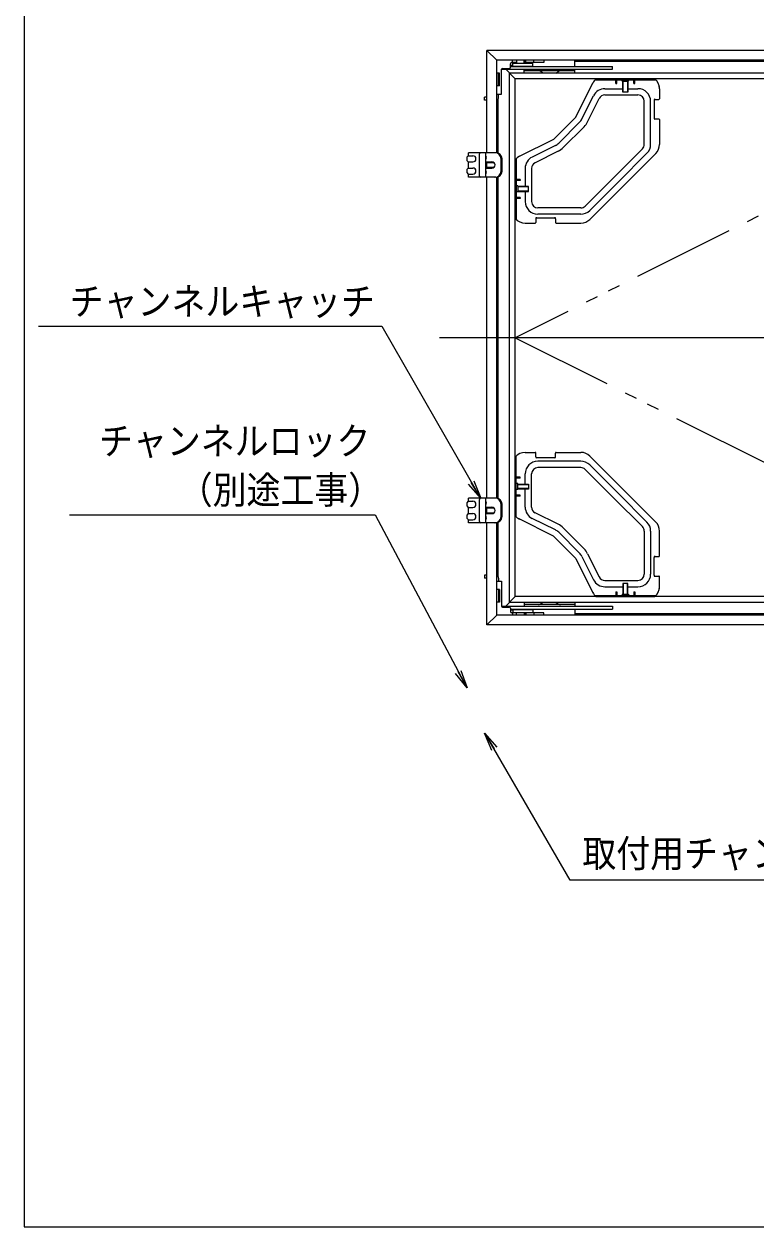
# Model space of a CAD drawing. Units: millimetres, scale not verified. Extents: x -601 to 613, y -416 to 416.
# Drawn here: x -601 to -422.3, y -415.4 to -121.9 of the extents above; entities that cross this region are included whole.
import ezdxf
from ezdxf.enums import TextEntityAlignment as Align

# ---------------------------------------------------------------- set-up
doc = ezdxf.new("R2010")
doc.units = ezdxf.units.MM
doc.header["$LTSCALE"] = 5
doc.linetypes.add('DOUBLE_CHAIN1', pattern=[8.8, 5, -1, 0.6, -0.6, 0.6, -1])
for name, color, linetype, lineweight in [('0-0_zumenwaku', 6, 'Continuous', 9), ('0-2_center', 5, 'Continuous', 9), ('0-5_天井材受', 3, 'Continuous', 9), ('0-6_外枠', 7, 'Continuous', 9), ('0-7_内枠', 6, 'Continuous', 9), ('0-8_0', 7, 'Continuous', 9), ('0-9_SUNPO', 4, 'Continuous', 9), ('0-B_軸ｶﾞｲﾄﾞ', 2, 'Continuous', 9), ('0-E_SCREW', 2, 'Continuous', 9), ('0-F_ﾌﾞﾗｹｯﾄ1', 3, 'Continuous', 9), ('1-2_操作軸', 2, 'Continuous', 9), ('1-8_sunpou', 1, 'Continuous', 9), ('1-B_ﾘﾝｸ1', 2, 'Continuous', 9), ('1-C_ﾘﾝｸ2', 2, 'Continuous', 9), ('1-D_ﾌﾞﾗｹｯﾄ2', 3, 'Continuous', 9)]:
    doc.layers.add(name, color=color, linetype=linetype, lineweight=lineweight)
doc.styles.add('ＭＳ ゴシック', font='')
doc.styles.get('ＭＳ ゴシック').set_extended_font_data('MS Gothic')

# ---------------------------------------------------------------- blocks, each defined once
blk = doc.blocks.new('_OPEN')
at = {"layer": '0-8_0'}
blk.add_line((0, 0), (-5, 0), dxfattribs=at)
blk.add_lwpolyline([(-5, 0.833), (0, 0), (-5, -0.833)], dxfattribs=at)

msp = doc.modelspace()

# ---------------------------------------------------------------- linework, layer by layer
at = {"layer": '0-0_zumenwaku'}
msp.add_lwpolyline([(-601.039, -415.432), (598.961, -415.432), (598.961, 415.568), (-601.039, 415.568)], close=True, dxfattribs=at)
at = {"layer": '0-2_center'}
msp.add_line((-336.147, -198.408), (-499.584, -198.408), dxfattribs=at)
at = {"layer": '0-5_天井材受'}
for p, q in [((-466.27, -144.543), (-462.106, -136.172)), ((-461.584, -135.462), (-456.504, -135.462)), ((-461.311, -135.214), (-447.004, -135.214)), ((-459.19, -137.624), (-454.805, -137.624)), ((-456.504, -136.388), (-456.504, -135.462)), ((-456.504, -136.388), (-456.257, -136.388)), ((-456.257, -135.214), (-452.118, -135.214)), ((-456.257, -135.462), (-452.118, -135.462)), ((-456.257, -136.388), (-456.257, -135.462)), ((-454.929, -135.832), (-454.929, -135.462)), ((-454.929, -135.832), (-453.446, -135.832)), ((-453.57, -137.624), (-451.099, -137.624)), ((-453.446, -135.832), (-453.446, -135.462)), ((-452.118, -136.388), (-452.118, -135.462)), ((-452.118, -136.388), (-451.871, -136.388)), ((-445.848, -137.624), (-445.848, -140.095)), ((-464.775, -145.005), (-461.955, -139.337)), ((-463.392, -145.693), (-460.573, -140.024)), ((-459.19, -139.168), (-451.099, -139.168)), ((-449.555, -151.212), (-449.555, -140.712)), ((-448.01, -151.212), (-448.01, -140.712)), ((-447.115, -140.467), (-447.115, -144.787)), ((-446.896, -140.249), (-446.003, -140.249)), ((-466.27, -144.543), (-471.73, -150.003)), ((-465.356, -145.813), (-470.46, -150.917)), ((-446.896, -145.005), (-446.003, -145.005)), ((-445.848, -145.16), (-445.848, -151.234)), ((-464.264, -146.905), (-469.368, -152.009)), ((-471.73, -150.003), (-480.101, -154.167)), ((-471.268, -151.498), (-476.936, -154.318)), ((-456.988, -159.285), (-450.007, -152.304)), ((-481.059, -154.962), (-481.059, -169.269)), ((-480.812, -154.689), (-480.812, -159.769)), ((-470.58, -152.881), (-476.249, -155.701)), ((-455.896, -160.377), (-448.915, -153.396)), ((-454.804, -161.469), (-446.753, -153.418)), ((-478.649, -157.083), (-478.649, -161.468)), ((-477.105, -157.083), (-477.105, -165.174)), ((-481.059, -160.016), (-481.059, -164.155)), ((-479.885, -159.769), (-480.812, -159.769)), ((-479.885, -160.016), (-480.812, -160.016)), ((-480.812, -160.016), (-480.812, -164.155)), ((-480.441, -161.344), (-480.812, -161.344)), ((-480.441, -161.344), (-480.441, -162.827)), ((-479.885, -159.769), (-479.885, -160.016)), ((-456.988, -159.285), (-463.969, -166.266)), ((-455.896, -160.377), (-462.877, -167.358)), ((-480.441, -162.827), (-480.812, -162.827)), ((-479.885, -164.155), (-480.812, -164.155)), ((-479.885, -164.402), (-480.812, -164.402)), ((-480.812, -164.402), (-480.812, -169.542)), ((-479.885, -164.155), (-479.885, -164.402)), ((-478.649, -162.703), (-478.649, -165.174)), ((-454.804, -161.469), (-462.855, -169.52)), ((-465.061, -166.718), (-475.561, -166.718)), ((-476.024, -169.377), (-476.024, -170.27)), ((-475.806, -169.158), (-471.486, -169.158)), ((-465.061, -168.263), (-475.561, -168.263)), ((-471.268, -169.377), (-471.268, -170.27)), ((-478.649, -170.425), (-476.179, -170.425)), ((-471.113, -170.425), (-465.039, -170.425)), ((-481.059, -241.853), (-481.059, -227.546)), ((-480.812, -232.413), (-480.812, -227.273)), ((-478.649, -226.39), (-476.179, -226.39)), ((-476.024, -227.438), (-476.024, -226.545)), ((-475.806, -227.657), (-471.486, -227.657)), ((-465.061, -228.552), (-475.561, -228.552)), ((-471.268, -227.438), (-471.268, -226.545)), ((-471.113, -226.39), (-465.039, -226.39)), ((-454.804, -235.346), (-462.855, -227.295)), ((-478.649, -234.112), (-478.649, -231.641)), ((-477.105, -239.732), (-477.105, -231.641)), ((-465.061, -230.097), (-475.561, -230.097)), ((-456.988, -237.53), (-463.969, -230.549)), ((-455.896, -236.438), (-462.877, -229.457)), ((-481.059, -236.799), (-481.059, -232.66)), ((-479.885, -232.413), (-480.812, -232.413)), ((-479.885, -232.66), (-480.812, -232.66)), ((-480.812, -236.799), (-480.812, -232.66)), ((-480.441, -233.988), (-480.812, -233.988)), ((-480.441, -235.471), (-480.441, -233.988)), ((-479.885, -232.66), (-479.885, -232.413)), ((-480.441, -235.471), (-480.812, -235.471)), ((-479.885, -236.799), (-480.812, -236.799)), ((-479.885, -237.046), (-480.812, -237.046)), ((-480.812, -242.126), (-480.812, -237.046)), ((-479.885, -237.046), (-479.885, -236.799)), ((-478.649, -239.732), (-478.649, -235.347)), ((-456.988, -237.53), (-450.007, -244.511)), ((-455.896, -236.438), (-448.915, -243.419)), ((-454.804, -235.346), (-446.753, -243.397)), ((-471.73, -246.812), (-480.101, -242.648)), ((-471.268, -245.317), (-476.936, -242.497)), ((-470.58, -243.934), (-476.249, -241.115)), ((-465.356, -251.002), (-470.46, -245.898)), ((-464.264, -249.91), (-469.368, -244.806)), ((-449.555, -245.603), (-449.555, -256.103)), ((-448.01, -245.603), (-448.01, -256.103)), ((-445.848, -251.655), (-445.848, -245.581)), ((-466.27, -252.272), (-471.73, -246.812)), ((-466.27, -252.272), (-462.106, -260.643)), ((-464.775, -251.81), (-461.955, -257.478)), ((-463.392, -251.122), (-460.573, -256.791)), ((-447.115, -256.348), (-447.115, -252.028)), ((-446.896, -251.81), (-446.003, -251.81)), ((-459.19, -257.647), (-451.099, -257.647)), ((-446.896, -256.566), (-446.003, -256.566)), ((-445.848, -259.191), (-445.848, -256.721)), ((-459.19, -259.191), (-454.805, -259.191)), ((-456.504, -260.427), (-456.504, -261.354)), ((-456.504, -260.427), (-456.257, -260.427)), ((-456.257, -260.427), (-456.257, -261.354)), ((-454.929, -260.983), (-453.446, -260.983)), ((-454.929, -260.983), (-454.929, -261.354)), ((-453.57, -259.191), (-451.099, -259.191)), ((-453.446, -260.983), (-453.446, -261.354)), ((-452.118, -260.427), (-451.871, -260.427)), ((-452.118, -260.427), (-452.118, -261.354)), ((-461.584, -261.354), (-456.504, -261.354)), ((-461.311, -261.601), (-447.004, -261.601)), ((-456.257, -261.354), (-452.118, -261.354)), ((-456.257, -261.601), (-452.118, -261.601))]:
    msp.add_line(p, q, dxfattribs=at)
for points in [[(-451.871, -136.388), (-451.871, -135.462), (-446.731, -135.462)], [(-451.871, -260.427), (-451.871, -261.354), (-446.731, -261.354)]]:
    msp.add_lwpolyline(points, dxfattribs=at)
for centre, radius, start, end in [((-459.378, -137.624), 3.089, 128.73942, 153.55194), ((-459.19, -140.712), 3.089, 90, 153.55194), ((-456.257, -135.462), 0.247, 90, 180), ((-452.118, -135.462), 0.247, 360, 90), ((-451.099, -140.712), 3.089, 0, 90), ((-448.937, -137.624), 3.089, 360, 51.26058), ((-448.937, -137.624), 3.089, 360, 28.0343), ((-459.19, -140.712), 1.544, 90, 153.55194), ((-451.099, -140.712), 1.544, 0, 90), ((-447.006, -140.358), 0.154, 45, 225), ((-446.003, -140.095), 0.154, 270, 360), ((-467.54, -143.629), 3.089, 315, 333.55194), ((-467.54, -143.629), 4.633, 315, 333.55194), ((-447.006, -144.896), 0.154, 135, 315), ((-446.003, -145.16), 0.154, 360, 90), ((-472.644, -148.733), 3.089, 296.44806, 315), ((-472.644, -148.733), 4.633, 296.44806, 315), ((-451.099, -151.212), 1.544, 315, 0), ((-451.099, -151.212), 3.089, 315, 0), ((-448.937, -151.234), 3.089, 315, 360), ((-478.649, -156.895), 3.089, 116.44806, 141.26058), ((-475.561, -157.083), 3.089, 116.44806, 180), ((-475.561, -157.083), 1.544, 116.44806, 180), ((-480.812, -160.016), 0.247, 90, 180), ((-480.812, -164.155), 0.247, 180, 270), ((-475.561, -165.174), 3.089, 180, 270), ((-475.561, -165.174), 1.544, 180, 270), ((-465.061, -165.174), 1.544, 270, 315), ((-478.649, -167.336), 3.089, 218.73942, 270), ((-476.179, -170.27), 0.154, 270, 0), ((-475.915, -169.268), 0.154, 45, 225), ((-471.377, -169.268), 0.154, 315, 135), ((-471.113, -170.27), 0.154, 180, 270), ((-465.061, -165.174), 3.089, 270, 315), ((-465.039, -167.336), 3.089, 270, 315), ((-478.649, -229.479), 3.089, 90, 141.26058), ((-475.561, -231.641), 3.089, 90, 180), ((-476.179, -226.545), 0.154, 0, 90), ((-475.915, -227.548), 0.154, 135, 315), ((-471.377, -227.548), 0.154, 225, 45), ((-471.113, -226.545), 0.154, 90, 180), ((-465.061, -231.641), 3.089, 45, 90), ((-465.039, -229.479), 3.089, 45, 90), ((-475.561, -231.641), 1.544, 90, 180), ((-465.061, -231.641), 1.544, 45, 90), ((-480.812, -232.66), 0.247, 90, 180), ((-480.812, -236.799), 0.247, 180, 270), ((-475.561, -239.732), 3.089, 180, 243.55194), ((-475.561, -239.732), 1.544, 180, 243.55194), ((-478.649, -239.92), 3.089, 218.73942, 243.55194), ((-451.099, -245.603), 3.089, 0, 45), ((-448.937, -245.581), 3.089, 0, 45), ((-472.644, -248.082), 3.089, 45, 63.55194), ((-472.644, -248.082), 4.633, 45, 63.55194), ((-451.099, -245.603), 1.544, 0, 45), ((-467.54, -253.186), 3.089, 26.44806, 45), ((-467.54, -253.186), 4.633, 26.44806, 45), ((-447.006, -251.919), 0.154, 45, 225), ((-446.003, -251.655), 0.154, 270, 0), ((-459.19, -256.103), 3.089, 206.44806, 270), ((-459.19, -256.103), 1.544, 206.44806, 270), ((-451.099, -256.103), 1.544, 270, 0), ((-451.099, -256.103), 3.089, 270, 0), ((-447.006, -256.457), 0.154, 135, 315), ((-446.003, -256.721), 0.154, 0, 90), ((-459.378, -259.191), 3.089, 206.44806, 231.26058), ((-448.937, -259.191), 3.089, 308.73942, 0), ((-448.937, -259.191), 3.089, 331.9657, 0), ((-456.257, -261.354), 0.247, 180, 270), ((-452.118, -261.354), 0.247, 270, 0)]:
    msp.add_arc(centre, radius, start, end, dxfattribs=at)
at = {"layer": '0-6_外枠', "color": 2}
for p, q in [((-347.754, -128.296), (-487.977, -128.296)), ((-485.599, -130.674), (-487.977, -128.296)), ((-487.977, -153.248), (-487.977, -128.296)), ((-350.132, -130.674), (-485.599, -130.674)), ((-485.599, -153.262), (-485.599, -130.674)), ((-487.977, -237.567), (-487.977, -159.248)), ((-485.599, -237.581), (-485.599, -159.234)), ((-487.977, -268.519), (-487.977, -243.567)), ((-485.599, -266.141), (-485.599, -243.553)), ((-485.599, -266.141), (-487.977, -268.519)), ((-350.132, -266.141), (-485.599, -266.141)), ((-347.754, -268.519), (-487.977, -268.519))]:
    msp.add_line(p, q, dxfattribs=at)
at = {"layer": '0-7_内枠', "color": 2}
for p, q in [((-372.106, -131.014), (-466.542, -131.014)), ((-481.059, -135.214), (-483.375, -132.898)), ((-369.899, -133.825), (-482.448, -133.825)), ((-482.448, -262.99), (-482.448, -133.825)), ((-369.899, -135.214), (-481.059, -135.214)), ((-481.059, -261.601), (-481.059, -135.214)), ((-485.259, -153.351), (-485.259, -140.075)), ((-485.259, -237.67), (-485.259, -159.145)), ((-485.259, -256.74), (-485.259, -243.464)), ((-481.059, -261.601), (-483.375, -263.917)), ((-369.899, -262.99), (-482.448, -262.99)), ((-369.899, -261.601), (-481.059, -261.601)), ((-372.106, -265.801), (-466.542, -265.801))]:
    msp.add_line(p, q, dxfattribs=at)
at = {"layer": '0-7_内枠'}
for p, q in [((-488.277, -155.468), (-486.783, -155.468)), ((-488.277, -157.028), (-486.783, -157.028)), ((-488.277, -239.787), (-486.783, -239.787)), ((-488.277, -241.347), (-486.783, -241.347))]:
    msp.add_line(p, q, dxfattribs=at)
for centre in [(-486.783, -156.248), (-486.783, -240.567)]:
    msp.add_arc(centre, 0.78, 270, 90, dxfattribs=at)
at = {"layer": '0-8_0'}
for p, q in [((-478.466, -131.107), (-478.466, -130.674)), ((-476.541, -131.076), (-476.541, -130.674)), ((-492.777, -155.198), (-492.777, -154.298)), ((-489.477, -153.248), (-492.477, -153.248)), ((-492.477, -153.998), (-492.477, -153.248)), ((-492.477, -153.998), (-491.427, -153.998)), ((-492.477, -155.498), (-491.427, -155.498)), ((-492.477, -156.998), (-492.477, -155.498)), ((-492.777, -158.198), (-492.777, -157.298)), ((-492.477, -156.998), (-491.427, -156.998)), ((-492.477, -159.248), (-492.477, -158.498)), ((-492.477, -158.498), (-491.427, -158.498)), ((-489.477, -159.248), (-492.477, -159.248)), ((-489.477, -237.567), (-492.477, -237.567)), ((-492.477, -238.317), (-492.477, -237.567)), ((-492.777, -239.517), (-492.777, -238.617)), ((-492.477, -238.317), (-491.427, -238.317)), ((-492.477, -239.817), (-491.427, -239.817)), ((-492.477, -241.317), (-492.477, -239.817)), ((-492.777, -242.517), (-492.777, -241.617)), ((-492.477, -241.317), (-491.427, -241.317)), ((-492.477, -243.567), (-492.477, -242.817)), ((-492.477, -242.817), (-491.427, -242.817)), ((-489.477, -243.567), (-492.477, -243.567)), ((-478.466, -265.708), (-478.466, -266.141)), ((-476.541, -265.739), (-476.541, -266.141))]:
    msp.add_line(p, q, dxfattribs=at)
at = {"layer": '0-8_0', "color": 5, "linetype": 'DOUBLE_CHAIN1'}
for p, q in [((-389.54, -152.648), (-481.059, -198.408)), ((-481.059, -198.408), (-389.54, -244.167))]:
    msp.add_line(p, q, dxfattribs=at)
at = {"layer": '0-8_0'}
for centre, radius, start, end in [((-492.477, -154.298), 0.3, 90, 180), ((-492.477, -155.198), 0.3, 180, 270), ((-491.427, -154.748), 0.75, 270, 90), ((-492.477, -157.298), 0.3, 90, 180), ((-492.477, -158.198), 0.3, 180, 270), ((-491.427, -157.748), 0.75, 270, 90), ((-492.477, -238.617), 0.3, 90, 180), ((-492.477, -239.517), 0.3, 180, 270), ((-491.427, -239.067), 0.75, 270, 90), ((-492.477, -241.617), 0.3, 90, 180), ((-492.477, -242.517), 0.3, 180, 270), ((-491.427, -242.067), 0.75, 270, 90)]:
    msp.add_arc(centre, radius, start, end, dxfattribs=at)
at = {"layer": '0-9_SUNPO'}
for p, q in [((-489.777, -158.948), (-489.777, -153.548)), ((-485.806, -153.248), (-489.477, -153.248)), ((-488.277, -159.248), (-488.277, -153.248)), ((-484.533, -157.748), (-484.533, -154.748)), ((-484.306, -157.748), (-484.306, -154.748)), ((-485.806, -159.248), (-489.477, -159.248)), ((-485.806, -237.567), (-489.477, -237.567)), ((-488.277, -243.567), (-488.277, -237.567)), ((-489.777, -243.267), (-489.777, -237.867)), ((-484.533, -242.067), (-484.533, -239.067)), ((-484.306, -242.067), (-484.306, -239.067)), ((-485.806, -243.567), (-489.477, -243.567))]:
    msp.add_line(p, q, dxfattribs=at)
for centre, radius, start, end in [((-489.477, -153.548), 0.3, 90, 180), ((-486.033, -154.748), 1.5, 0, 90), ((-485.806, -154.748), 1.5, 0, 90), ((-486.033, -157.748), 1.5, 270, 0), ((-485.806, -157.748), 1.5, 270, 0), ((-489.477, -158.948), 0.3, 180, 270), ((-489.477, -237.867), 0.3, 90, 180), ((-486.033, -239.067), 1.5, 0, 90), ((-485.806, -239.067), 1.5, 0, 90), ((-489.477, -243.267), 0.3, 180, 270), ((-486.033, -242.067), 1.5, 270, 0), ((-485.806, -242.067), 1.5, 270, 0)]:
    msp.add_arc(centre, radius, start, end, dxfattribs=at)
at = {"layer": '0-9_SUNPO', "color": 7}
for centre in [(-488.877, -154.448), (-488.877, -158.048), (-488.877, -238.767), (-488.877, -242.367)]:
    msp.add_arc(centre, 0.75, 323.1301, 36.8699, dxfattribs=at)
at = {"layer": '0-B_軸ｶﾞｲﾄﾞ'}
for p, q in [((-482.263, -132.373), (-482.263, -131.539)), ((-480.781, -131.23), (-481.954, -131.23)), ((-481.77, -131.23), (-481.77, -130.674)), ((-474.078, -131.23), (-478.927, -131.23)), ((-478.62, -131.23), (-478.62, -130.674)), ((-474.078, -130.674), (-474.078, -131.23)), ((-484.888, -133.856), (-485.599, -133.856)), ((-484.888, -134.164), (-485.166, -134.164)), ((-485.043, -136.635), (-485.043, -134.164)), ((-484.888, -136.944), (-484.888, -133.856)), ((-484.425, -138.952), (-484.425, -132.898)), ((-484.209, -132.682), (-482.572, -132.682)), ((-484.888, -136.944), (-485.599, -136.944)), ((-484.888, -136.635), (-485.166, -136.635)), ((-485.599, -138.952), (-484.425, -138.952)), ((-485.599, -257.863), (-484.425, -257.863)), ((-484.425, -257.863), (-484.425, -263.917)), ((-484.888, -259.871), (-485.599, -259.871)), ((-484.888, -260.18), (-485.166, -260.18)), ((-485.043, -260.18), (-485.043, -262.651)), ((-484.888, -259.871), (-484.888, -262.96)), ((-484.888, -262.96), (-485.599, -262.96)), ((-484.888, -262.651), (-485.166, -262.651)), ((-484.209, -264.133), (-482.572, -264.133)), ((-482.263, -264.442), (-482.263, -265.276)), ((-480.781, -265.585), (-481.954, -265.585)), ((-481.77, -265.585), (-481.77, -266.141)), ((-474.078, -265.585), (-478.927, -265.585)), ((-478.62, -265.585), (-478.62, -266.141)), ((-474.078, -266.141), (-474.078, -265.585))]:
    msp.add_line(p, q, dxfattribs=at)
for centre, radius, start, end in [((-481.954, -131.539), 0.309, 90, 180), ((-484.209, -132.898), 0.216, 90, 180), ((-482.572, -132.373), 0.309, 270, 0), ((-484.209, -263.917), 0.216, 180, 270), ((-482.572, -264.442), 0.309, 0, 90), ((-481.954, -265.276), 0.309, 180, 270)]:
    msp.add_arc(centre, radius, start, end, dxfattribs=at)
at = {"layer": '0-E_SCREW'}
for p, q in [((-454.805, -138.458), (-454.805, -135.832)), ((-454.697, -138.458), (-454.697, -135.832)), ((-453.678, -135.832), (-453.678, -138.458)), ((-453.57, -135.832), (-453.57, -138.458)), ((-453.57, -138.458), (-454.805, -138.458)), ((-488.277, -155.498), (-486.569, -155.498)), ((-488.067, -155.618), (-488.277, -155.498)), ((-488.067, -155.498), (-488.067, -156.998)), ((-488.067, -156.878), (-488.277, -156.998)), ((-486.569, -156.998), (-488.277, -156.998)), ((-488.067, -155.618), (-486.323, -155.618)), ((-486.323, -156.878), (-488.067, -156.878)), ((-477.816, -161.468), (-480.441, -161.468)), ((-477.816, -161.576), (-480.441, -161.576)), ((-480.441, -162.595), (-477.816, -162.595)), ((-480.441, -162.703), (-477.816, -162.703)), ((-477.816, -162.703), (-477.816, -161.468)), ((-480.441, -234.112), (-477.816, -234.112)), ((-480.441, -234.22), (-477.816, -234.22)), ((-477.816, -234.112), (-477.816, -235.347)), ((-477.816, -235.239), (-480.441, -235.239)), ((-477.816, -235.347), (-480.441, -235.347)), ((-488.277, -239.817), (-486.569, -239.817)), ((-488.067, -239.937), (-488.277, -239.817)), ((-488.067, -239.817), (-488.067, -241.317)), ((-488.067, -239.937), (-486.323, -239.937)), ((-488.067, -241.197), (-488.277, -241.317)), ((-486.569, -241.317), (-488.277, -241.317)), ((-486.323, -241.197), (-488.067, -241.197)), ((-453.57, -258.358), (-454.805, -258.358)), ((-454.805, -258.358), (-454.805, -260.983)), ((-454.697, -258.358), (-454.697, -260.983)), ((-453.678, -260.983), (-453.678, -258.358)), ((-453.57, -260.983), (-453.57, -258.358))]:
    msp.add_line(p, q, dxfattribs=at)
at = {"layer": '0-F_ﾌﾞﾗｹｯﾄ1'}
for p, q in [((-481.645, -131.941), (-482.263, -131.941)), ((-481.645, -131.941), (-481.645, -131.23)), ((-485.166, -136.944), (-485.166, -133.856)), ((-487.977, -139.724), (-488.595, -139.724)), ((-488.595, -140.434), (-488.595, -139.724)), ((-487.977, -140.434), (-488.595, -140.434)), ((-485.166, -139.724), (-485.166, -138.952)), ((-487.977, -256.381), (-488.595, -256.381)), ((-488.595, -256.381), (-488.595, -257.091)), ((-487.977, -257.091), (-488.595, -257.091)), ((-485.166, -257.091), (-485.166, -257.863)), ((-485.166, -259.871), (-485.166, -262.96)), ((-481.645, -264.875), (-482.263, -264.875)), ((-481.645, -264.875), (-481.645, -265.585))]:
    msp.add_line(p, q, dxfattribs=at)
for centre, start, end in [((-485.877, -139.724), 293.03568, 0), ((-485.877, -257.091), 0, 66.96432)]:
    msp.add_arc(centre, 0.71, start, end, dxfattribs=at)
at = {"layer": '1-2_操作軸'}
for p, q in [((-480.781, -130.674), (-480.781, -131.385)), ((-480.781, -131.385), (-478.927, -131.385)), ((-478.927, -131.385), (-478.927, -130.674)), ((-480.781, -265.43), (-478.927, -265.43)), ((-480.781, -266.141), (-480.781, -265.43)), ((-478.927, -265.43), (-478.927, -266.141))]:
    msp.add_line(p, q, dxfattribs=at)
at = {"layer": '1-8_sunpou', "color": 7}
for points in [[(-597.483, -195.617), (-513.633, -195.617), (-490.26, -236.287)], [(-589.936, -241.624), (-515.272, -241.624), (-493.535, -282.565)], [(-337.901, -330.835), (-467.683, -330.835), (-487.784, -296.173)]]:
    msp.add_lwpolyline(points, dxfattribs=at)
at = {"layer": '1-B_ﾘﾝｸ1'}
for p, q in [((-481.645, -132.095), (-481.645, -131.23)), ((-481.645, -131.385), (-476.765, -131.385)), ((-481.645, -132.095), (-476.765, -132.095)), ((-476.765, -132.095), (-476.765, -131.23)), ((-481.645, -264.72), (-476.765, -264.72)), ((-481.645, -264.72), (-481.645, -265.585)), ((-481.645, -265.43), (-476.765, -265.43)), ((-476.765, -264.72), (-476.765, -265.585))]:
    msp.add_line(p, q, dxfattribs=at)
at = {"layer": '1-C_ﾘﾝｸ2'}
for p, q in [((-484.425, -132.898), (-457.289, -132.898)), ((-482.263, -132.188), (-457.289, -132.188)), ((-457.289, -132.898), (-457.289, -132.188)), ((-484.425, -263.917), (-457.289, -263.917)), ((-457.289, -263.917), (-457.289, -264.627)), ((-482.263, -264.627), (-457.289, -264.627))]:
    msp.add_line(p, q, dxfattribs=at)
at = {"layer": '1-D_ﾌﾞﾗｹｯﾄ2'}
for p, q in [((-466.542, -132.188), (-466.542, -130.674)), ((-478.897, -133.825), (-478.897, -132.898)), ((-466.542, -133.269), (-478.897, -133.269)), ((-474.264, -133.825), (-475.022, -133.37)), ((-471.175, -133.825), (-474.264, -133.825)), ((-471.175, -133.825), (-470.417, -133.37)), ((-466.542, -133.825), (-466.542, -132.898)), ((-478.897, -262.99), (-478.897, -263.917)), ((-466.542, -263.546), (-478.897, -263.546)), ((-474.264, -262.99), (-475.022, -263.445)), ((-471.175, -262.99), (-474.264, -262.99)), ((-471.175, -262.99), (-470.417, -263.445)), ((-466.542, -262.99), (-466.542, -263.917)), ((-466.542, -264.627), (-466.542, -266.141))]:
    msp.add_line(p, q, dxfattribs=at)
for centre, start, end in [((-475.387, -133.979), 59.03624, 90), ((-470.052, -133.979), 90, 120.96376), ((-475.387, -262.836), 270, 300.96376), ((-470.052, -262.836), 239.03624, 270)]:
    msp.add_arc(centre, 0.71, start, end, dxfattribs=at)

# ---------------------------------------------------------------- block references
at = {"layer": '1-8_sunpou', "xscale": 0.9, "yscale": 0.9}
for p, rotation in [((-489.477, -237.567), 301.44863), ((-492.795, -283.869), 299.5777), ((-488.577, -294.9), 121.92962)]:
    msp.add_blockref('_OPEN', p, dxfattribs=dict(at, rotation=rotation))

# ---------------------------------------------------------------- texts
at = {"layer": '1-8_sunpou', "color": 2, "style": 'ＭＳ ゴシック', "width": 0.9}
for s, p in [('チャンネルキャッチ', (-589.863, -194.939)), ('チャンネルロック', (-582.711, -229)), ('（別途工事）', (-563.258, -240.946)), ('取付用チャンネル（別途工事）', (-464.683, -329.662))]:
    msp.add_text(s, height=6.745, dxfattribs=at).set_placement(p, align=Align.BOTTOM_LEFT)

doc.saveas('drawing.dxf')
